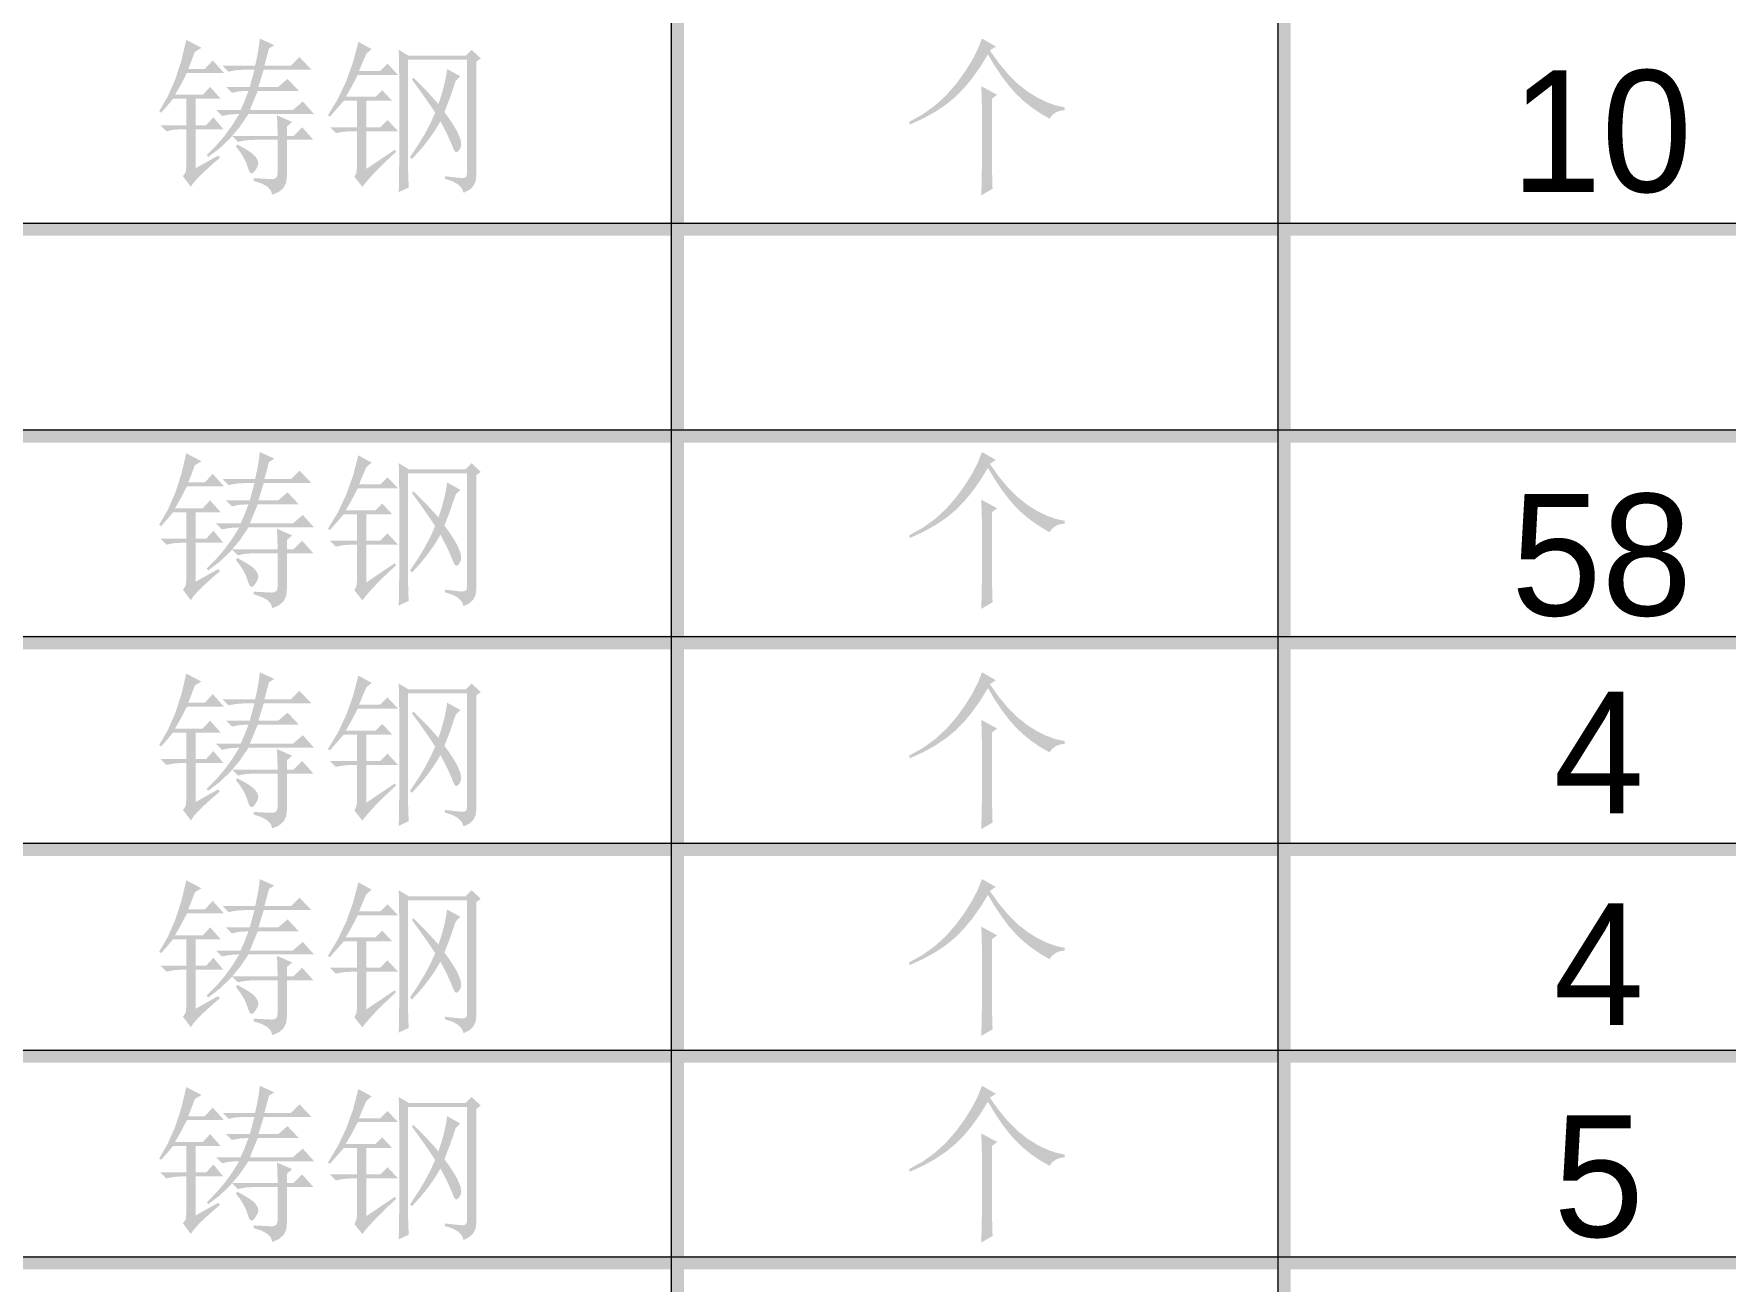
# Model space of a CAD drawing. Header units: millimetres. Extents: x 0 to 169, y 13 to 258.
# Drawn here: x 84.5 to 126.75, y 105.4 to 136.56 of the extents above; entities that cross this region are included whole.
import ezdxf

# ---------------------------------------------------------------- set-up
doc = ezdxf.new("R2010")
doc.units = ezdxf.units.MM

msp = doc.modelspace()

# ---------------------------------------------------------------- hatches: boundary and pattern name
h = msp.add_hatch(color=0)
h.dxf.hatch_style = 2
h.paths.add_polyline_path([(100.397028, 12.706615), (100.735691, 12.706615), (100.735691, 241.638226), (100.397028, 241.638226)])
h = msp.add_hatch(color=0)
h.dxf.hatch_style = 2
h.paths.add_polyline_path([(115.552361, 12.706615), (115.891024, 12.706615), (115.891024, 241.638226), (115.552361, 241.638226)])
h = msp.add_hatch(color=0)
h.paths.add_polyline_path([(89.214634, 135.762118), (90.02492, 135.762118), (90.069362, 135.965723), (90.103468, 136.146591), (90.127239, 136.304721), (90.140675, 136.440113), (90.504477, 136.274748), (90.372186, 136.192066), (90.256431, 135.762118), (90.917889, 135.762118), (91.132863, 135.977092), (91.430519, 135.662899), (90.239894, 135.662899), (90.107602, 135.232951), (90.603696, 135.232951), (90.835207, 135.431389), (91.116326, 135.133733), (90.091066, 135.133733), (89.983579, 134.873283), (89.892628, 134.654175), (90.967498, 134.654175), (91.215545, 134.869149), (91.496665, 134.554957), (89.859556, 134.554957), (89.641481, 134.233529), (89.400669, 133.947242), (89.137119, 133.696094), (88.850832, 133.480087), (88.817759, 133.529696), (89.048236, 133.761207), (89.260109, 134.009253), (89.453379, 134.273837), (89.628045, 134.554957), (89.594972, 134.554957), (89.388266, 134.542554), (89.198097, 134.505347), (89.049269, 134.654175), (89.661118, 134.654175), (89.752069, 134.856747), (89.859556, 135.133733), (89.843019, 135.133733), (89.636313, 135.12133), (89.446144, 135.084123), (89.297316, 135.232951), (89.892628, 135.232951), (90.008384, 135.662899), (89.760337, 135.662899), (89.553631, 135.650497), (89.363462, 135.61329)])
h.paths.add_polyline_path([(90.58716, 134.009253), (90.583026, 134.228362), (90.570623, 134.521884), (90.950962, 134.356519), (90.81867, 134.240764), (90.81867, 134.009253), (90.984035, 134.009253), (91.199009, 134.224227), (91.480128, 133.910035), (90.81867, 133.910035), (90.81867, 133.00053), (90.802134, 132.841366), (90.735988, 132.711141), (90.620233, 132.609856), (90.454868, 132.537509), (90.419728, 132.646029), (90.330845, 132.74008), (90.188218, 132.819662), (89.991847, 132.884774), (89.991847, 132.95092), (90.252296, 132.937829), (90.438332, 132.928872), (90.503444, 132.935159), (90.549953, 132.962633), (90.577858, 133.011812), (90.58716, 133.083212), (90.58716, 133.910035), (89.991847, 133.910035), (89.785141, 133.897632), (89.594972, 133.860425), (89.446144, 134.009253)])
h.paths.add_polyline_path([(89.578436, 133.79428), (89.749054, 133.701262), (89.880915, 133.620647), (89.974536, 133.552434), (90.030432, 133.496623), (90.087621, 133.405673), (90.107602, 133.331259), (90.091066, 133.256845), (90.041457, 133.165894), (89.983579, 133.09148), (89.942238, 133.066675), (89.88436, 133.103882), (89.843019, 133.215503), (89.799611, 133.341594), (89.735532, 133.471819), (89.650783, 133.606177), (89.545363, 133.74467)])
h.paths.add_polyline_path([(88.536639, 133.198967), (89.098878, 133.51316), (89.148488, 133.46355), (88.996042, 133.332809), (88.861167, 133.213436), (88.743861, 133.105433), (88.644126, 133.008798), (88.56196, 132.923532), (88.497365, 132.849634), (88.450339, 132.787106), (88.420884, 132.735946), (88.222446, 133.00053), (88.292726, 133.103882), (88.305128, 133.248576), (88.305128, 134.174618), (88.20591, 134.174618), (87.999204, 134.162216), (87.809035, 134.125009), (87.660207, 134.273837), (88.305128, 134.273837), (88.305128, 134.935295), (87.974399, 134.935295), (87.842108, 134.774065), (87.676743, 134.58803), (87.627134, 134.621102), (87.843141, 134.993173), (88.028143, 135.414852), (88.182139, 135.886141), (88.305128, 136.40704), (88.685467, 136.208602), (88.520102, 136.109384), (88.429152, 135.869605), (88.354738, 135.679436), (88.768149, 135.679436), (88.966587, 135.89441), (89.247707, 135.580217), (88.321665, 135.580217), (88.164569, 135.278427), (88.024009, 135.034514), (88.71854, 135.034514), (88.900441, 135.232951), (89.165024, 134.935295), (88.536639, 134.935295), (88.536639, 134.273837), (88.801222, 134.273837), (88.983123, 134.472274), (89.23117, 134.174618), (88.536639, 134.174618)])
h = msp.add_hatch(color=0)
h.paths.add_polyline_path([(93.613332, 132.603655), (93.620566, 133.008798), (93.625734, 133.447014), (93.628835, 133.918303), (93.629868, 134.422665), (93.628835, 134.921859), (93.625734, 135.377645), (93.620566, 135.790023), (93.613332, 136.158993), (93.861378, 136.010165), (95.283514, 136.010165), (95.432342, 136.158993), (95.663852, 135.944019), (95.548097, 135.861337), (95.548097, 132.983993), (95.531561, 132.871683), (95.481951, 132.763507), (95.386867, 132.664977), (95.233905, 132.587118), (95.186362, 132.70184), (95.093345, 132.797958), (94.954852, 132.875473), (94.770884, 132.934384), (94.770884, 133.00053), (94.948737, 132.978912), (95.085765, 132.964012), (95.182486, 132.956346), (95.239417, 132.956432), (95.296605, 132.984682), (95.316587, 133.050139), (95.316587, 135.910946), (93.844842, 135.910946), (93.844842, 133.265113), (93.845876, 133.175196), (93.848976, 133.054273), (93.854144, 132.902344), (93.861378, 132.71941)])
h.paths.add_polyline_path([(93.977134, 135.464462), (94.291326, 135.150269), (94.605519, 134.803003), (94.687168, 135.056218), (94.750213, 135.286695), (94.794655, 135.494434), (94.820493, 135.679436), (95.151222, 135.497535), (95.035467, 135.38178), (94.890773, 134.955966), (94.754347, 134.604566), (94.861834, 134.454704), (94.952785, 134.319312), (95.027199, 134.198389), (95.085076, 134.091936), (95.156045, 133.918303), (95.173271, 133.79428), (95.156045, 133.707463), (95.118149, 133.645451), (95.076808, 133.608244), (95.052003, 133.595842), (95.026165, 133.608244), (94.99826, 133.645451), (94.968288, 133.707463), (94.936248, 133.79428), (94.816359, 134.062997), (94.655128, 134.373056), (94.511468, 134.13431), (94.34507, 133.897632), (94.155934, 133.663021), (93.944061, 133.430477), (93.894451, 133.480087), (94.094956, 133.778777), (94.266522, 134.062997), (94.409149, 134.332748), (94.522837, 134.58803), (94.406048, 134.763729), (94.270656, 134.9601), (94.11666, 135.177141), (93.944061, 135.414852)])
h.paths.add_polyline_path([(92.803045, 133.182431), (93.514113, 133.661988), (93.547186, 133.612378), (93.265032, 133.346762), (93.030421, 133.112151), (92.843353, 132.908545), (92.703826, 132.735946), (92.505389, 132.983993), (92.554998, 133.087346), (92.571535, 133.23204), (92.571535, 134.125009), (92.439243, 134.125009), (92.232537, 134.112606), (92.042368, 134.075399), (91.89354, 134.224227), (92.571535, 134.224227), (92.571535, 134.885686), (92.240806, 134.885686), (91.89354, 134.488811), (91.843931, 134.521884), (92.08991, 134.92806), (92.298683, 135.369377), (92.470249, 135.845834), (92.604608, 136.357431), (92.935337, 136.17553), (92.803045, 136.059774), (92.716229, 135.861337), (92.621144, 135.629826), (93.150311, 135.629826), (93.332212, 135.811727), (93.596795, 135.530608), (92.588071, 135.530608), (92.430975, 135.228817), (92.290415, 134.984905), (93.034556, 134.984905), (93.19992, 135.150269), (93.447967, 134.885686), (92.803045, 134.885686), (92.803045, 134.224227), (93.150311, 134.224227), (93.332212, 134.406128), (93.596795, 134.125009), (92.803045, 134.125009)])
h = msp.add_hatch(color=0)
h.paths.add_polyline_path([(108.164533, 132.520972), (108.171768, 132.826897), (108.176935, 133.083212), (108.180036, 133.289918), (108.181069, 133.447014), (108.181069, 134.53842), (108.176935, 134.865015), (108.164533, 135.249488), (108.561408, 135.034514), (108.429116, 134.935295), (108.429116, 133.281649), (108.445653, 132.686337)])
h.paths.add_polyline_path([(108.528335, 136.241675), (108.379507, 136.142457), (108.604902, 135.824216), (108.834949, 135.547833), (109.070162, 135.313825), (109.311061, 135.122708), (109.55282, 134.970693), (109.789929, 134.853302), (110.02187, 134.770017), (110.248127, 134.720321), (110.248127, 134.654175), (110.125137, 134.634538), (110.02075, 134.592164), (109.934968, 134.527051), (109.867788, 134.439201), (109.629043, 134.577694), (109.408901, 134.728589), (109.207363, 134.891887), (109.024429, 135.067587), (108.850796, 135.264991), (108.677163, 135.493401), (108.50353, 135.752816), (108.329898, 136.043238), (108.136628, 135.729045), (107.937157, 135.447925), (107.731484, 135.199878), (107.519611, 134.984905), (107.287067, 134.792668), (107.019383, 134.612834), (106.716559, 134.445403), (106.378595, 134.290373), (106.362059, 134.356519), (106.702176, 134.546688), (107.011804, 134.769931), (107.29146, 135.026246), (107.54166, 135.315634), (107.758615, 135.615357), (107.937846, 135.902678), (108.078836, 136.177597), (108.181069, 136.440113)])
h = msp.add_hatch(color=0)
h.dxf.hatch_style = 2
h.paths.add_polyline_path([(0.338667, 131.511587), (168.994667, 131.511587), (168.994667, 131.85025), (0.338667, 131.85025)])
h = msp.add_hatch(color=0)
h.dxf.hatch_style = 2
h.paths.add_polyline_path([(0.338667, 126.34692), (168.994667, 126.34692), (168.994667, 126.685583), (0.338667, 126.685583)])
h = msp.add_hatch(color=0)
h.paths.add_polyline_path([(89.214634, 125.432785), (90.02492, 125.432785), (90.069362, 125.63639), (90.103468, 125.817257), (90.127239, 125.975387), (90.140675, 126.11078), (90.504477, 125.945415), (90.372186, 125.862733), (90.256431, 125.432785), (90.917889, 125.432785), (91.132863, 125.647759), (91.430519, 125.333566), (90.239894, 125.333566), (90.107602, 124.903618), (90.603696, 124.903618), (90.835207, 125.102056), (91.116326, 124.804399), (90.091066, 124.804399), (89.983579, 124.54395), (89.892628, 124.324842), (90.967498, 124.324842), (91.215545, 124.539816), (91.496665, 124.225623), (89.859556, 124.225623), (89.641481, 123.904196), (89.400669, 123.617908), (89.137119, 123.366761), (88.850832, 123.150753), (88.817759, 123.200363), (89.048236, 123.431873), (89.260109, 123.67992), (89.453379, 123.944503), (89.628045, 124.225623), (89.594972, 124.225623), (89.388266, 124.213221), (89.198097, 124.176014), (89.049269, 124.324842), (89.661118, 124.324842), (89.752069, 124.527414), (89.859556, 124.804399), (89.843019, 124.804399), (89.636313, 124.791997), (89.446144, 124.75479), (89.297316, 124.903618), (89.892628, 124.903618), (90.008384, 125.333566), (89.760337, 125.333566), (89.553631, 125.321164), (89.363462, 125.283957)])
h.paths.add_polyline_path([(90.58716, 123.67992), (90.583026, 123.899028), (90.570623, 124.19255), (90.950962, 124.027186), (90.81867, 123.911431), (90.81867, 123.67992), (90.984035, 123.67992), (91.199009, 123.894894), (91.480128, 123.580701), (90.81867, 123.580701), (90.81867, 122.671196), (90.802134, 122.512033), (90.735988, 122.381808), (90.620233, 122.280522), (90.454868, 122.208175), (90.419728, 122.316696), (90.330845, 122.410747), (90.188218, 122.490329), (89.991847, 122.555441), (89.991847, 122.621587), (90.252296, 122.608495), (90.438332, 122.599538), (90.503444, 122.605825), (90.549953, 122.6333), (90.577858, 122.682479), (90.58716, 122.753878), (90.58716, 123.580701), (89.991847, 123.580701), (89.785141, 123.568299), (89.594972, 123.531092), (89.446144, 123.67992)])
h.paths.add_polyline_path([(89.578436, 123.464946), (89.749054, 123.371929), (89.880915, 123.291313), (89.974536, 123.2231), (90.030432, 123.16729), (90.087621, 123.076339), (90.107602, 123.001925), (90.091066, 122.927511), (90.041457, 122.836561), (89.983579, 122.762147), (89.942238, 122.737342), (89.88436, 122.774549), (89.843019, 122.88617), (89.799611, 123.012261), (89.735532, 123.142485), (89.650783, 123.276844), (89.545363, 123.415337)])
h.paths.add_polyline_path([(88.536639, 122.869634), (89.098878, 123.183826), (89.148488, 123.134217), (88.996042, 123.003476), (88.861167, 122.884103), (88.743861, 122.776099), (88.644126, 122.679464), (88.56196, 122.594198), (88.497365, 122.520301), (88.450339, 122.457773), (88.420884, 122.406613), (88.222446, 122.671196), (88.292726, 122.774549), (88.305128, 122.919243), (88.305128, 123.845285), (88.20591, 123.845285), (87.999204, 123.832882), (87.809035, 123.795675), (87.660207, 123.944503), (88.305128, 123.944503), (88.305128, 124.605962), (87.974399, 124.605962), (87.842108, 124.444731), (87.676743, 124.258696), (87.627134, 124.291769), (87.843141, 124.663839), (88.028143, 125.085519), (88.182139, 125.556808), (88.305128, 126.077707), (88.685467, 125.879269), (88.520102, 125.78005), (88.429152, 125.540272), (88.354738, 125.350102), (88.768149, 125.350102), (88.966587, 125.565076), (89.247707, 125.250884), (88.321665, 125.250884), (88.164569, 124.949093), (88.024009, 124.705181), (88.71854, 124.705181), (88.900441, 124.903618), (89.165024, 124.605962), (88.536639, 124.605962), (88.536639, 123.944503), (88.801222, 123.944503), (88.983123, 124.142941), (89.23117, 123.845285), (88.536639, 123.845285)])
h = msp.add_hatch(color=0)
h.paths.add_polyline_path([(93.613332, 122.274321), (93.620566, 122.679464), (93.625734, 123.117681), (93.628835, 123.58897), (93.629868, 124.093332), (93.628835, 124.592526), (93.625734, 125.048312), (93.620566, 125.46069), (93.613332, 125.82966), (93.861378, 125.680832), (95.283514, 125.680832), (95.432342, 125.82966), (95.663852, 125.614686), (95.548097, 125.532003), (95.548097, 122.65466), (95.531561, 122.54235), (95.481951, 122.434174), (95.386867, 122.335644), (95.233905, 122.257785), (95.186362, 122.372506), (95.093345, 122.468625), (94.954852, 122.546139), (94.770884, 122.60505), (94.770884, 122.671196), (94.948737, 122.649578), (95.085765, 122.634678), (95.182486, 122.627013), (95.239417, 122.627099), (95.296605, 122.655349), (95.316587, 122.720806), (95.316587, 125.581613), (93.844842, 125.581613), (93.844842, 122.93578), (93.845876, 122.845863), (93.848976, 122.72494), (93.854144, 122.573011), (93.861378, 122.390076)])
h.paths.add_polyline_path([(93.977134, 125.135128), (94.291326, 124.820936), (94.605519, 124.47367), (94.687168, 124.726885), (94.750213, 124.957362), (94.794655, 125.165101), (94.820493, 125.350102), (95.151222, 125.168201), (95.035467, 125.052446), (94.890773, 124.626632), (94.754347, 124.275233), (94.861834, 124.125371), (94.952785, 123.989979), (95.027199, 123.869056), (95.085076, 123.762602), (95.156045, 123.58897), (95.173271, 123.464946), (95.156045, 123.37813), (95.118149, 123.316118), (95.076808, 123.278911), (95.052003, 123.266509), (95.026165, 123.278911), (94.99826, 123.316118), (94.968288, 123.37813), (94.936248, 123.464946), (94.816359, 123.733664), (94.655128, 124.043722), (94.511468, 123.804977), (94.34507, 123.568299), (94.155934, 123.333688), (93.944061, 123.101144), (93.894451, 123.150753), (94.094956, 123.449443), (94.266522, 123.733664), (94.409149, 124.003415), (94.522837, 124.258696), (94.406048, 124.434396), (94.270656, 124.630766), (94.11666, 124.847808), (93.944061, 125.085519)])
h.paths.add_polyline_path([(92.803045, 122.853097), (93.514113, 123.332655), (93.547186, 123.283045), (93.265032, 123.017428), (93.030421, 122.782817), (92.843353, 122.579212), (92.703826, 122.406613), (92.505389, 122.65466), (92.554998, 122.758013), (92.571535, 122.902707), (92.571535, 123.795675), (92.439243, 123.795675), (92.232537, 123.783273), (92.042368, 123.746066), (91.89354, 123.894894), (92.571535, 123.894894), (92.571535, 124.556352), (92.240806, 124.556352), (91.89354, 124.159477), (91.843931, 124.19255), (92.08991, 124.598727), (92.298683, 125.040044), (92.470249, 125.516501), (92.604608, 126.028097), (92.935337, 125.846196), (92.803045, 125.730441), (92.716229, 125.532003), (92.621144, 125.300493), (93.150311, 125.300493), (93.332212, 125.482394), (93.596795, 125.201274), (92.588071, 125.201274), (92.430975, 124.899484), (92.290415, 124.655571), (93.034556, 124.655571), (93.19992, 124.820936), (93.447967, 124.556352), (92.803045, 124.556352), (92.803045, 123.894894), (93.150311, 123.894894), (93.332212, 124.076795), (93.596795, 123.795675), (92.803045, 123.795675)])
h = msp.add_hatch(color=0)
h.paths.add_polyline_path([(108.164533, 122.191639), (108.171768, 122.497563), (108.176935, 122.753878), (108.180036, 122.960584), (108.181069, 123.117681), (108.181069, 124.209087), (108.176935, 124.535682), (108.164533, 124.920155), (108.561408, 124.705181), (108.429116, 124.605962), (108.429116, 122.952316), (108.445653, 122.357003)])
h.paths.add_polyline_path([(108.528335, 125.912342), (108.379507, 125.813123), (108.604902, 125.494883), (108.834949, 125.2185), (109.070162, 124.984492), (109.311061, 124.793375), (109.55282, 124.64136), (109.789929, 124.523969), (110.02187, 124.440683), (110.248127, 124.390988), (110.248127, 124.324842), (110.125137, 124.305205), (110.02075, 124.26283), (109.934968, 124.197718), (109.867788, 124.109868), (109.629043, 124.248361), (109.408901, 124.399256), (109.207363, 124.562554), (109.024429, 124.738253), (108.850796, 124.935657), (108.677163, 125.164067), (108.50353, 125.423483), (108.329898, 125.713905), (108.136628, 125.399712), (107.937157, 125.118592), (107.731484, 124.870545), (107.519611, 124.655571), (107.287067, 124.463335), (107.019383, 124.283501), (106.716559, 124.116069), (106.378595, 123.96104), (106.362059, 124.027186), (106.702176, 124.217355), (107.011804, 124.440597), (107.29146, 124.696912), (107.54166, 124.9863), (107.758615, 125.286024), (107.937846, 125.573345), (108.078836, 125.848263), (108.181069, 126.11078)])
h = msp.add_hatch(color=0)
h.dxf.hatch_style = 2
h.paths.add_polyline_path([(0.338667, 121.182253), (168.994667, 121.182253), (168.994667, 121.520917), (0.338667, 121.520917)])
h = msp.add_hatch(color=0)
h.paths.add_polyline_path([(89.214634, 119.929451), (90.02492, 119.929451), (90.069362, 120.133057), (90.103468, 120.313924), (90.127239, 120.472054), (90.140675, 120.607446), (90.504477, 120.442082), (90.372186, 120.359399), (90.256431, 119.929451), (90.917889, 119.929451), (91.132863, 120.144425), (91.430519, 119.830233), (90.239894, 119.830233), (90.107602, 119.400285), (90.603696, 119.400285), (90.835207, 119.598722), (91.116326, 119.301066), (90.091066, 119.301066), (89.983579, 119.040617), (89.892628, 118.821509), (90.967498, 118.821509), (91.215545, 119.036483), (91.496665, 118.72229), (89.859556, 118.72229), (89.641481, 118.400863), (89.400669, 118.114575), (89.137119, 117.863428), (88.850832, 117.64742), (88.817759, 117.69703), (89.048236, 117.92854), (89.260109, 118.176587), (89.453379, 118.44117), (89.628045, 118.72229), (89.594972, 118.72229), (89.388266, 118.709888), (89.198097, 118.672681), (89.049269, 118.821509), (89.661118, 118.821509), (89.752069, 119.02408), (89.859556, 119.301066), (89.843019, 119.301066), (89.636313, 119.288664), (89.446144, 119.251457), (89.297316, 119.400285), (89.892628, 119.400285), (90.008384, 119.830233), (89.760337, 119.830233), (89.553631, 119.81783), (89.363462, 119.780623)])
h.paths.add_polyline_path([(90.58716, 118.176587), (90.583026, 118.395695), (90.570623, 118.689217), (90.950962, 118.523852), (90.81867, 118.408097), (90.81867, 118.176587), (90.984035, 118.176587), (91.199009, 118.391561), (91.480128, 118.077368), (90.81867, 118.077368), (90.81867, 117.167863), (90.802134, 117.008699), (90.735988, 116.878475), (90.620233, 116.777189), (90.454868, 116.704842), (90.419728, 116.813363), (90.330845, 116.907414), (90.188218, 116.986995), (89.991847, 117.052108), (89.991847, 117.118253), (90.252296, 117.105162), (90.438332, 117.096205), (90.503444, 117.102492), (90.549953, 117.129967), (90.577858, 117.179146), (90.58716, 117.250545), (90.58716, 118.077368), (89.991847, 118.077368), (89.785141, 118.064966), (89.594972, 118.027759), (89.446144, 118.176587)])
h.paths.add_polyline_path([(89.578436, 117.961613), (89.749054, 117.868595), (89.880915, 117.78798), (89.974536, 117.719767), (90.030432, 117.663957), (90.087621, 117.573006), (90.107602, 117.498592), (90.091066, 117.424178), (90.041457, 117.333227), (89.983579, 117.258813), (89.942238, 117.234009), (89.88436, 117.271216), (89.843019, 117.382837), (89.799611, 117.508927), (89.735532, 117.639152), (89.650783, 117.773511), (89.545363, 117.912003)])
h.paths.add_polyline_path([(88.536639, 117.3663), (89.098878, 117.680493), (89.148488, 117.630884), (88.996042, 117.500142), (88.861167, 117.38077), (88.743861, 117.272766), (88.644126, 117.176131), (88.56196, 117.090865), (88.497365, 117.016968), (88.450339, 116.954439), (88.420884, 116.90328), (88.222446, 117.167863), (88.292726, 117.271216), (88.305128, 117.41591), (88.305128, 118.341951), (88.20591, 118.341951), (87.999204, 118.329549), (87.809035, 118.292342), (87.660207, 118.44117), (88.305128, 118.44117), (88.305128, 119.102628), (87.974399, 119.102628), (87.842108, 118.941398), (87.676743, 118.755363), (87.627134, 118.788436), (87.843141, 119.160506), (88.028143, 119.582186), (88.182139, 120.053475), (88.305128, 120.574373), (88.685467, 120.375936), (88.520102, 120.276717), (88.429152, 120.036938), (88.354738, 119.846769), (88.768149, 119.846769), (88.966587, 120.061743), (89.247707, 119.74755), (88.321665, 119.74755), (88.164569, 119.44576), (88.024009, 119.201847), (88.71854, 119.201847), (88.900441, 119.400285), (89.165024, 119.102628), (88.536639, 119.102628), (88.536639, 118.44117), (88.801222, 118.44117), (88.983123, 118.639608), (89.23117, 118.341951), (88.536639, 118.341951)])
h = msp.add_hatch(color=0)
h.paths.add_polyline_path([(93.613332, 116.770988), (93.620566, 117.176131), (93.625734, 117.614347), (93.628835, 118.085636), (93.629868, 118.589998), (93.628835, 119.089193), (93.625734, 119.544979), (93.620566, 119.957357), (93.613332, 120.326326), (93.861378, 120.177498), (95.283514, 120.177498), (95.432342, 120.326326), (95.663852, 120.111352), (95.548097, 120.02867), (95.548097, 117.151326), (95.531561, 117.039016), (95.481951, 116.93084), (95.386867, 116.832311), (95.233905, 116.754451), (95.186362, 116.869173), (95.093345, 116.965291), (94.954852, 117.042806), (94.770884, 117.101717), (94.770884, 117.167863), (94.948737, 117.146245), (95.085765, 117.131345), (95.182486, 117.123679), (95.239417, 117.123766), (95.296605, 117.152015), (95.316587, 117.217472), (95.316587, 120.07828), (93.844842, 120.07828), (93.844842, 117.432446), (93.845876, 117.342529), (93.848976, 117.221606), (93.854144, 117.069678), (93.861378, 116.886743)])
h.paths.add_polyline_path([(93.977134, 119.631795), (94.291326, 119.317602), (94.605519, 118.970337), (94.687168, 119.223551), (94.750213, 119.454028), (94.794655, 119.661767), (94.820493, 119.846769), (95.151222, 119.664868), (95.035467, 119.549113), (94.890773, 119.123299), (94.754347, 118.771899), (94.861834, 118.622038), (94.952785, 118.486645), (95.027199, 118.365723), (95.085076, 118.259269), (95.156045, 118.085636), (95.173271, 117.961613), (95.156045, 117.874796), (95.118149, 117.812785), (95.076808, 117.775578), (95.052003, 117.763175), (95.026165, 117.775578), (94.99826, 117.812785), (94.968288, 117.874796), (94.936248, 117.961613), (94.816359, 118.23033), (94.655128, 118.540389), (94.511468, 118.301644), (94.34507, 118.064966), (94.155934, 117.830355), (93.944061, 117.597811), (93.894451, 117.64742), (94.094956, 117.94611), (94.266522, 118.23033), (94.409149, 118.500081), (94.522837, 118.755363), (94.406048, 118.931063), (94.270656, 119.127433), (94.11666, 119.344474), (93.944061, 119.582186)])
h.paths.add_polyline_path([(92.803045, 117.349764), (93.514113, 117.829321), (93.547186, 117.779712), (93.265032, 117.514095), (93.030421, 117.279484), (92.843353, 117.075879), (92.703826, 116.90328), (92.505389, 117.151326), (92.554998, 117.254679), (92.571535, 117.399373), (92.571535, 118.292342), (92.439243, 118.292342), (92.232537, 118.27994), (92.042368, 118.242733), (91.89354, 118.391561), (92.571535, 118.391561), (92.571535, 119.053019), (92.240806, 119.053019), (91.89354, 118.656144), (91.843931, 118.689217), (92.08991, 119.095394), (92.298683, 119.536711), (92.470249, 120.013167), (92.604608, 120.524764), (92.935337, 120.342863), (92.803045, 120.227108), (92.716229, 120.02867), (92.621144, 119.79716), (93.150311, 119.79716), (93.332212, 119.979061), (93.596795, 119.697941), (92.588071, 119.697941), (92.430975, 119.396151), (92.290415, 119.152238), (93.034556, 119.152238), (93.19992, 119.317602), (93.447967, 119.053019), (92.803045, 119.053019), (92.803045, 118.391561), (93.150311, 118.391561), (93.332212, 118.573462), (93.596795, 118.292342), (92.803045, 118.292342)])
h = msp.add_hatch(color=0)
h.paths.add_polyline_path([(108.164533, 116.688306), (108.171768, 116.99423), (108.176935, 117.250545), (108.180036, 117.457251), (108.181069, 117.614347), (108.181069, 118.705753), (108.176935, 119.032349), (108.164533, 119.416821), (108.561408, 119.201847), (108.429116, 119.102628), (108.429116, 117.448983), (108.445653, 116.85367)])
h.paths.add_polyline_path([(108.528335, 120.409009), (108.379507, 120.30979), (108.604902, 119.991549), (108.834949, 119.715166), (109.070162, 119.481158), (109.311061, 119.290042), (109.55282, 119.138027), (109.789929, 119.020635), (110.02187, 118.93735), (110.248127, 118.887655), (110.248127, 118.821509), (110.125137, 118.801872), (110.02075, 118.759497), (109.934968, 118.694385), (109.867788, 118.606535), (109.629043, 118.745028), (109.408901, 118.895923), (109.207363, 119.05922), (109.024429, 119.23492), (108.850796, 119.432324), (108.677163, 119.660734), (108.50353, 119.92015), (108.329898, 120.210571), (108.136628, 119.896378), (107.937157, 119.615259), (107.731484, 119.367212), (107.519611, 119.152238), (107.287067, 118.960002), (107.019383, 118.780168), (106.716559, 118.612736), (106.378595, 118.457707), (106.362059, 118.523852), (106.702176, 118.714022), (107.011804, 118.937264), (107.29146, 119.193579), (107.54166, 119.482967), (107.758615, 119.78269), (107.937846, 120.070011), (108.078836, 120.34493), (108.181069, 120.607446)])
h = msp.add_hatch(color=0)
h.dxf.hatch_style = 2
h.paths.add_polyline_path([(0.338667, 116.017587), (168.994667, 116.017587), (168.994667, 116.35625), (0.338667, 116.35625)])
h = msp.add_hatch(color=0)
h.paths.add_polyline_path([(89.214634, 114.764785), (90.02492, 114.764785), (90.069362, 114.96839), (90.103468, 115.149257), (90.127239, 115.307387), (90.140675, 115.44278), (90.504477, 115.277415), (90.372186, 115.194733), (90.256431, 114.764785), (90.917889, 114.764785), (91.132863, 114.979759), (91.430519, 114.665566), (90.239894, 114.665566), (90.107602, 114.235618), (90.603696, 114.235618), (90.835207, 114.434056), (91.116326, 114.136399), (90.091066, 114.136399), (89.983579, 113.87595), (89.892628, 113.656842), (90.967498, 113.656842), (91.215545, 113.871816), (91.496665, 113.557623), (89.859556, 113.557623), (89.641481, 113.236196), (89.400669, 112.949908), (89.137119, 112.698761), (88.850832, 112.482753), (88.817759, 112.532363), (89.048236, 112.763873), (89.260109, 113.01192), (89.453379, 113.276503), (89.628045, 113.557623), (89.594972, 113.557623), (89.388266, 113.545221), (89.198097, 113.508014), (89.049269, 113.656842), (89.661118, 113.656842), (89.752069, 113.859414), (89.859556, 114.136399), (89.843019, 114.136399), (89.636313, 114.123997), (89.446144, 114.08679), (89.297316, 114.235618), (89.892628, 114.235618), (90.008384, 114.665566), (89.760337, 114.665566), (89.553631, 114.653164), (89.363462, 114.615957)])
h.paths.add_polyline_path([(90.58716, 113.01192), (90.583026, 113.231028), (90.570623, 113.52455), (90.950962, 113.359186), (90.81867, 113.243431), (90.81867, 113.01192), (90.984035, 113.01192), (91.199009, 113.226894), (91.480128, 112.912701), (90.81867, 112.912701), (90.81867, 112.003196), (90.802134, 111.844033), (90.735988, 111.713808), (90.620233, 111.612522), (90.454868, 111.540175), (90.419728, 111.648696), (90.330845, 111.742747), (90.188218, 111.822329), (89.991847, 111.887441), (89.991847, 111.953587), (90.252296, 111.940495), (90.438332, 111.931538), (90.503444, 111.937825), (90.549953, 111.9653), (90.577858, 112.014479), (90.58716, 112.085878), (90.58716, 112.912701), (89.991847, 112.912701), (89.785141, 112.900299), (89.594972, 112.863092), (89.446144, 113.01192)])
h.paths.add_polyline_path([(89.578436, 112.796946), (89.749054, 112.703929), (89.880915, 112.623313), (89.974536, 112.5551), (90.030432, 112.49929), (90.087621, 112.408339), (90.107602, 112.333925), (90.091066, 112.259511), (90.041457, 112.168561), (89.983579, 112.094147), (89.942238, 112.069342), (89.88436, 112.106549), (89.843019, 112.21817), (89.799611, 112.344261), (89.735532, 112.474485), (89.650783, 112.608844), (89.545363, 112.747337)])
h.paths.add_polyline_path([(88.536639, 112.201634), (89.098878, 112.515826), (89.148488, 112.466217), (88.996042, 112.335476), (88.861167, 112.216103), (88.743861, 112.108099), (88.644126, 112.011464), (88.56196, 111.926198), (88.497365, 111.852301), (88.450339, 111.789773), (88.420884, 111.738613), (88.222446, 112.003196), (88.292726, 112.106549), (88.305128, 112.251243), (88.305128, 113.177285), (88.20591, 113.177285), (87.999204, 113.164882), (87.809035, 113.127675), (87.660207, 113.276503), (88.305128, 113.276503), (88.305128, 113.937962), (87.974399, 113.937962), (87.842108, 113.776731), (87.676743, 113.590696), (87.627134, 113.623769), (87.843141, 113.995839), (88.028143, 114.417519), (88.182139, 114.888808), (88.305128, 115.409707), (88.685467, 115.211269), (88.520102, 115.11205), (88.429152, 114.872272), (88.354738, 114.682102), (88.768149, 114.682102), (88.966587, 114.897076), (89.247707, 114.582884), (88.321665, 114.582884), (88.164569, 114.281093), (88.024009, 114.037181), (88.71854, 114.037181), (88.900441, 114.235618), (89.165024, 113.937962), (88.536639, 113.937962), (88.536639, 113.276503), (88.801222, 113.276503), (88.983123, 113.474941), (89.23117, 113.177285), (88.536639, 113.177285)])
h = msp.add_hatch(color=0)
h.paths.add_polyline_path([(93.613332, 111.606321), (93.620566, 112.011464), (93.625734, 112.449681), (93.628835, 112.92097), (93.629868, 113.425332), (93.628835, 113.924526), (93.625734, 114.380312), (93.620566, 114.79269), (93.613332, 115.16166), (93.861378, 115.012832), (95.283514, 115.012832), (95.432342, 115.16166), (95.663852, 114.946686), (95.548097, 114.864003), (95.548097, 111.98666), (95.531561, 111.87435), (95.481951, 111.766174), (95.386867, 111.667644), (95.233905, 111.589785), (95.186362, 111.704506), (95.093345, 111.800625), (94.954852, 111.878139), (94.770884, 111.93705), (94.770884, 112.003196), (94.948737, 111.981578), (95.085765, 111.966678), (95.182486, 111.959013), (95.239417, 111.959099), (95.296605, 111.987349), (95.316587, 112.052806), (95.316587, 114.913613), (93.844842, 114.913613), (93.844842, 112.26778), (93.845876, 112.177863), (93.848976, 112.05694), (93.854144, 111.905011), (93.861378, 111.722076)])
h.paths.add_polyline_path([(93.977134, 114.467128), (94.291326, 114.152936), (94.605519, 113.80567), (94.687168, 114.058885), (94.750213, 114.289362), (94.794655, 114.497101), (94.820493, 114.682102), (95.151222, 114.500201), (95.035467, 114.384446), (94.890773, 113.958632), (94.754347, 113.607233), (94.861834, 113.457371), (94.952785, 113.321979), (95.027199, 113.201056), (95.085076, 113.094602), (95.156045, 112.92097), (95.173271, 112.796946), (95.156045, 112.71013), (95.118149, 112.648118), (95.076808, 112.610911), (95.052003, 112.598509), (95.026165, 112.610911), (94.99826, 112.648118), (94.968288, 112.71013), (94.936248, 112.796946), (94.816359, 113.065664), (94.655128, 113.375722), (94.511468, 113.136977), (94.34507, 112.900299), (94.155934, 112.665688), (93.944061, 112.433144), (93.894451, 112.482753), (94.094956, 112.781443), (94.266522, 113.065664), (94.409149, 113.335415), (94.522837, 113.590696), (94.406048, 113.766396), (94.270656, 113.962766), (94.11666, 114.179808), (93.944061, 114.417519)])
h.paths.add_polyline_path([(92.803045, 112.185097), (93.514113, 112.664655), (93.547186, 112.615045), (93.265032, 112.349428), (93.030421, 112.114817), (92.843353, 111.911212), (92.703826, 111.738613), (92.505389, 111.98666), (92.554998, 112.090013), (92.571535, 112.234707), (92.571535, 113.127675), (92.439243, 113.127675), (92.232537, 113.115273), (92.042368, 113.078066), (91.89354, 113.226894), (92.571535, 113.226894), (92.571535, 113.888352), (92.240806, 113.888352), (91.89354, 113.491477), (91.843931, 113.52455), (92.08991, 113.930727), (92.298683, 114.372044), (92.470249, 114.848501), (92.604608, 115.360097), (92.935337, 115.178196), (92.803045, 115.062441), (92.716229, 114.864003), (92.621144, 114.632493), (93.150311, 114.632493), (93.332212, 114.814394), (93.596795, 114.533274), (92.588071, 114.533274), (92.430975, 114.231484), (92.290415, 113.987571), (93.034556, 113.987571), (93.19992, 114.152936), (93.447967, 113.888352), (92.803045, 113.888352), (92.803045, 113.226894), (93.150311, 113.226894), (93.332212, 113.408795), (93.596795, 113.127675), (92.803045, 113.127675)])
h = msp.add_hatch(color=0)
h.paths.add_polyline_path([(108.164533, 111.523639), (108.171768, 111.829563), (108.176935, 112.085878), (108.180036, 112.292584), (108.181069, 112.449681), (108.181069, 113.541087), (108.176935, 113.867682), (108.164533, 114.252155), (108.561408, 114.037181), (108.429116, 113.937962), (108.429116, 112.284316), (108.445653, 111.689003)])
h.paths.add_polyline_path([(108.528335, 115.244342), (108.379507, 115.145123), (108.604902, 114.826883), (108.834949, 114.5505), (109.070162, 114.316492), (109.311061, 114.125375), (109.55282, 113.97336), (109.789929, 113.855969), (110.02187, 113.772683), (110.248127, 113.722988), (110.248127, 113.656842), (110.125137, 113.637205), (110.02075, 113.59483), (109.934968, 113.529718), (109.867788, 113.441868), (109.629043, 113.580361), (109.408901, 113.731256), (109.207363, 113.894554), (109.024429, 114.070253), (108.850796, 114.267657), (108.677163, 114.496067), (108.50353, 114.755483), (108.329898, 115.045905), (108.136628, 114.731712), (107.937157, 114.450592), (107.731484, 114.202545), (107.519611, 113.987571), (107.287067, 113.795335), (107.019383, 113.615501), (106.716559, 113.448069), (106.378595, 113.29304), (106.362059, 113.359186), (106.702176, 113.549355), (107.011804, 113.772597), (107.29146, 114.028912), (107.54166, 114.3183), (107.758615, 114.618024), (107.937846, 114.905345), (108.078836, 115.180263), (108.181069, 115.44278)])
h = msp.add_hatch(color=0)
h.dxf.hatch_style = 2
h.paths.add_polyline_path([(0.338667, 110.85292), (168.994667, 110.85292), (168.994667, 111.191583), (0.338667, 111.191583)])
h = msp.add_hatch(color=0)
h.paths.add_polyline_path([(89.214634, 109.600118), (90.02492, 109.600118), (90.069362, 109.803723), (90.103468, 109.984591), (90.127239, 110.142721), (90.140675, 110.278113), (90.504477, 110.112748), (90.372186, 110.030066), (90.256431, 109.600118), (90.917889, 109.600118), (91.132863, 109.815092), (91.430519, 109.500899), (90.239894, 109.500899), (90.107602, 109.070951), (90.603696, 109.070951), (90.835207, 109.269389), (91.116326, 108.971733), (90.091066, 108.971733), (89.983579, 108.711283), (89.892628, 108.492175), (90.967498, 108.492175), (91.215545, 108.707149), (91.496665, 108.392957), (89.859556, 108.392957), (89.641481, 108.071529), (89.400669, 107.785242), (89.137119, 107.534094), (88.850832, 107.318087), (88.817759, 107.367696), (89.048236, 107.599207), (89.260109, 107.847253), (89.453379, 108.111837), (89.628045, 108.392957), (89.594972, 108.392957), (89.388266, 108.380554), (89.198097, 108.343347), (89.049269, 108.492175), (89.661118, 108.492175), (89.752069, 108.694747), (89.859556, 108.971733), (89.843019, 108.971733), (89.636313, 108.95933), (89.446144, 108.922123), (89.297316, 109.070951), (89.892628, 109.070951), (90.008384, 109.500899), (89.760337, 109.500899), (89.553631, 109.488497), (89.363462, 109.45129)])
h.paths.add_polyline_path([(90.58716, 107.847253), (90.583026, 108.066362), (90.570623, 108.359884), (90.950962, 108.194519), (90.81867, 108.078764), (90.81867, 107.847253), (90.984035, 107.847253), (91.199009, 108.062227), (91.480128, 107.748035), (90.81867, 107.748035), (90.81867, 106.83853), (90.802134, 106.679366), (90.735988, 106.549141), (90.620233, 106.447856), (90.454868, 106.375509), (90.419728, 106.484029), (90.330845, 106.57808), (90.188218, 106.657662), (89.991847, 106.722774), (89.991847, 106.78892), (90.252296, 106.775829), (90.438332, 106.766872), (90.503444, 106.773159), (90.549953, 106.800633), (90.577858, 106.849812), (90.58716, 106.921212), (90.58716, 107.748035), (89.991847, 107.748035), (89.785141, 107.735632), (89.594972, 107.698425), (89.446144, 107.847253)])
h.paths.add_polyline_path([(89.578436, 107.63228), (89.749054, 107.539262), (89.880915, 107.458647), (89.974536, 107.390434), (90.030432, 107.334623), (90.087621, 107.243673), (90.107602, 107.169259), (90.091066, 107.094845), (90.041457, 107.003894), (89.983579, 106.92948), (89.942238, 106.904675), (89.88436, 106.941882), (89.843019, 107.053503), (89.799611, 107.179594), (89.735532, 107.309819), (89.650783, 107.444177), (89.545363, 107.58267)])
h.paths.add_polyline_path([(88.536639, 107.036967), (89.098878, 107.35116), (89.148488, 107.30155), (88.996042, 107.170809), (88.861167, 107.051436), (88.743861, 106.943433), (88.644126, 106.846798), (88.56196, 106.761532), (88.497365, 106.687634), (88.450339, 106.625106), (88.420884, 106.573946), (88.222446, 106.83853), (88.292726, 106.941882), (88.305128, 107.086576), (88.305128, 108.012618), (88.20591, 108.012618), (87.999204, 108.000216), (87.809035, 107.963009), (87.660207, 108.111837), (88.305128, 108.111837), (88.305128, 108.773295), (87.974399, 108.773295), (87.842108, 108.612065), (87.676743, 108.42603), (87.627134, 108.459102), (87.843141, 108.831173), (88.028143, 109.252852), (88.182139, 109.724141), (88.305128, 110.24504), (88.685467, 110.046602), (88.520102, 109.947384), (88.429152, 109.707605), (88.354738, 109.517436), (88.768149, 109.517436), (88.966587, 109.73241), (89.247707, 109.418217), (88.321665, 109.418217), (88.164569, 109.116427), (88.024009, 108.872514), (88.71854, 108.872514), (88.900441, 109.070951), (89.165024, 108.773295), (88.536639, 108.773295), (88.536639, 108.111837), (88.801222, 108.111837), (88.983123, 108.310274), (89.23117, 108.012618), (88.536639, 108.012618)])
h = msp.add_hatch(color=0)
h.paths.add_polyline_path([(108.164533, 106.358972), (108.171768, 106.664897), (108.176935, 106.921212), (108.180036, 107.127918), (108.181069, 107.285014), (108.181069, 108.37642), (108.176935, 108.703015), (108.164533, 109.087488), (108.561408, 108.872514), (108.429116, 108.773295), (108.429116, 107.119649), (108.445653, 106.524337)])
h.paths.add_polyline_path([(108.528335, 110.079675), (108.379507, 109.980457), (108.604902, 109.662216), (108.834949, 109.385833), (109.070162, 109.151825), (109.311061, 108.960708), (109.55282, 108.808693), (109.789929, 108.691302), (110.02187, 108.608017), (110.248127, 108.558321), (110.248127, 108.492175), (110.125137, 108.472538), (110.02075, 108.430164), (109.934968, 108.365051), (109.867788, 108.277201), (109.629043, 108.415694), (109.408901, 108.566589), (109.207363, 108.729887), (109.024429, 108.905587), (108.850796, 109.102991), (108.677163, 109.331401), (108.50353, 109.590816), (108.329898, 109.881238), (108.136628, 109.567045), (107.937157, 109.285925), (107.731484, 109.037878), (107.519611, 108.822905), (107.287067, 108.630668), (107.019383, 108.450834), (106.716559, 108.283403), (106.378595, 108.128373), (106.362059, 108.194519), (106.702176, 108.384688), (107.011804, 108.607931), (107.29146, 108.864246), (107.54166, 109.153634), (107.758615, 109.453357), (107.937846, 109.740678), (108.078836, 110.015597), (108.181069, 110.278113)])
h = msp.add_hatch(color=0)
h.paths.add_polyline_path([(93.613332, 106.441655), (93.620566, 106.846798), (93.625734, 107.285014), (93.628835, 107.756303), (93.629868, 108.260665), (93.628835, 108.759859), (93.625734, 109.215645), (93.620566, 109.628023), (93.613332, 109.996993), (93.861378, 109.848165), (95.283514, 109.848165), (95.432342, 109.996993), (95.663852, 109.782019), (95.548097, 109.699337), (95.548097, 106.821993), (95.531561, 106.709683), (95.481951, 106.601507), (95.386867, 106.502977), (95.233905, 106.425118), (95.186362, 106.53984), (95.093345, 106.635958), (94.954852, 106.713473), (94.770884, 106.772384), (94.770884, 106.83853), (94.948737, 106.816912), (95.085765, 106.802012), (95.182486, 106.794346), (95.239417, 106.794432), (95.296605, 106.822682), (95.316587, 106.888139), (95.316587, 109.748946), (93.844842, 109.748946), (93.844842, 107.103113), (93.845876, 107.013196), (93.848976, 106.892273), (93.854144, 106.740344), (93.861378, 106.55741)])
h.paths.add_polyline_path([(93.977134, 109.302462), (94.291326, 108.988269), (94.605519, 108.641003), (94.687168, 108.894218), (94.750213, 109.124695), (94.794655, 109.332434), (94.820493, 109.517436), (95.151222, 109.335535), (95.035467, 109.21978), (94.890773, 108.793966), (94.754347, 108.442566), (94.861834, 108.292704), (94.952785, 108.157312), (95.027199, 108.036389), (95.085076, 107.929936), (95.156045, 107.756303), (95.173271, 107.63228), (95.156045, 107.545463), (95.118149, 107.483451), (95.076808, 107.446244), (95.052003, 107.433842), (95.026165, 107.446244), (94.99826, 107.483451), (94.968288, 107.545463), (94.936248, 107.63228), (94.816359, 107.900997), (94.655128, 108.211056), (94.511468, 107.97231), (94.34507, 107.735632), (94.155934, 107.501021), (93.944061, 107.268477), (93.894451, 107.318087), (94.094956, 107.616777), (94.266522, 107.900997), (94.409149, 108.170748), (94.522837, 108.42603), (94.406048, 108.601729), (94.270656, 108.7981), (94.11666, 109.015141), (93.944061, 109.252852)])
h.paths.add_polyline_path([(92.803045, 107.020431), (93.514113, 107.499988), (93.547186, 107.450378), (93.265032, 107.184762), (93.030421, 106.950151), (92.843353, 106.746545), (92.703826, 106.573946), (92.505389, 106.821993), (92.554998, 106.925346), (92.571535, 107.07004), (92.571535, 107.963009), (92.439243, 107.963009), (92.232537, 107.950606), (92.042368, 107.913399), (91.89354, 108.062227), (92.571535, 108.062227), (92.571535, 108.723686), (92.240806, 108.723686), (91.89354, 108.326811), (91.843931, 108.359884), (92.08991, 108.76606), (92.298683, 109.207377), (92.470249, 109.683834), (92.604608, 110.195431), (92.935337, 110.01353), (92.803045, 109.897774), (92.716229, 109.699337), (92.621144, 109.467826), (93.150311, 109.467826), (93.332212, 109.649727), (93.596795, 109.368608), (92.588071, 109.368608), (92.430975, 109.066817), (92.290415, 108.822905), (93.034556, 108.822905), (93.19992, 108.988269), (93.447967, 108.723686), (92.803045, 108.723686), (92.803045, 108.062227), (93.150311, 108.062227), (93.332212, 108.244128), (93.596795, 107.963009), (92.803045, 107.963009)])
h = msp.add_hatch(color=0)
h.dxf.hatch_style = 2
h.paths.add_polyline_path([(0.338667, 105.688253), (168.994667, 105.688253), (168.994667, 106.026917), (0.338667, 106.026917)])

# ---------------------------------------------------------------- linework, layer by layer
at = {"color": 0, "lineweight": 0}
for points in [[(100.418194, 241.617059), (100.418194, 12.727781)], [(115.573528, 241.617059), (115.573528, 12.727781)], [(0.359833, 131.829087), (168.9735, 131.829087)], [(0.359833, 126.66442), (168.9735, 126.66442)], [(0.359833, 121.499753), (168.9735, 121.499753)], [(0.359833, 116.335087), (168.9735, 116.335087)], [(0.359833, 111.17042), (168.9735, 111.17042)], [(0.359833, 106.005753), (168.9735, 106.005753)]]:
    msp.add_lwpolyline(points, dxfattribs=at)

# ---------------------------------------------------------------- texts
at = {"color": 0, "char_height": 3.039533, "attachment_point": 1}
for s, insert in [('{\\fËÎÌå|b0|i0|c0;10}', (121.397889, 135.648259)), ('{\\fËÎÌå|b0|i0|c0;58}', (121.397889, 125.064926)), ('{\\fËÎÌå|b0|i0|c0;4}', (122.456222, 120.126037)), ('{\\fËÎÌå|b0|i0|c0;4}', (122.456222, 114.83437)), ('{\\fËÎÌå|b0|i0|c0;5}', (122.456222, 109.542703))]:
    msp.add_mtext(s, dxfattribs=dict(at, insert=insert))

doc.saveas('drawing.dxf')
